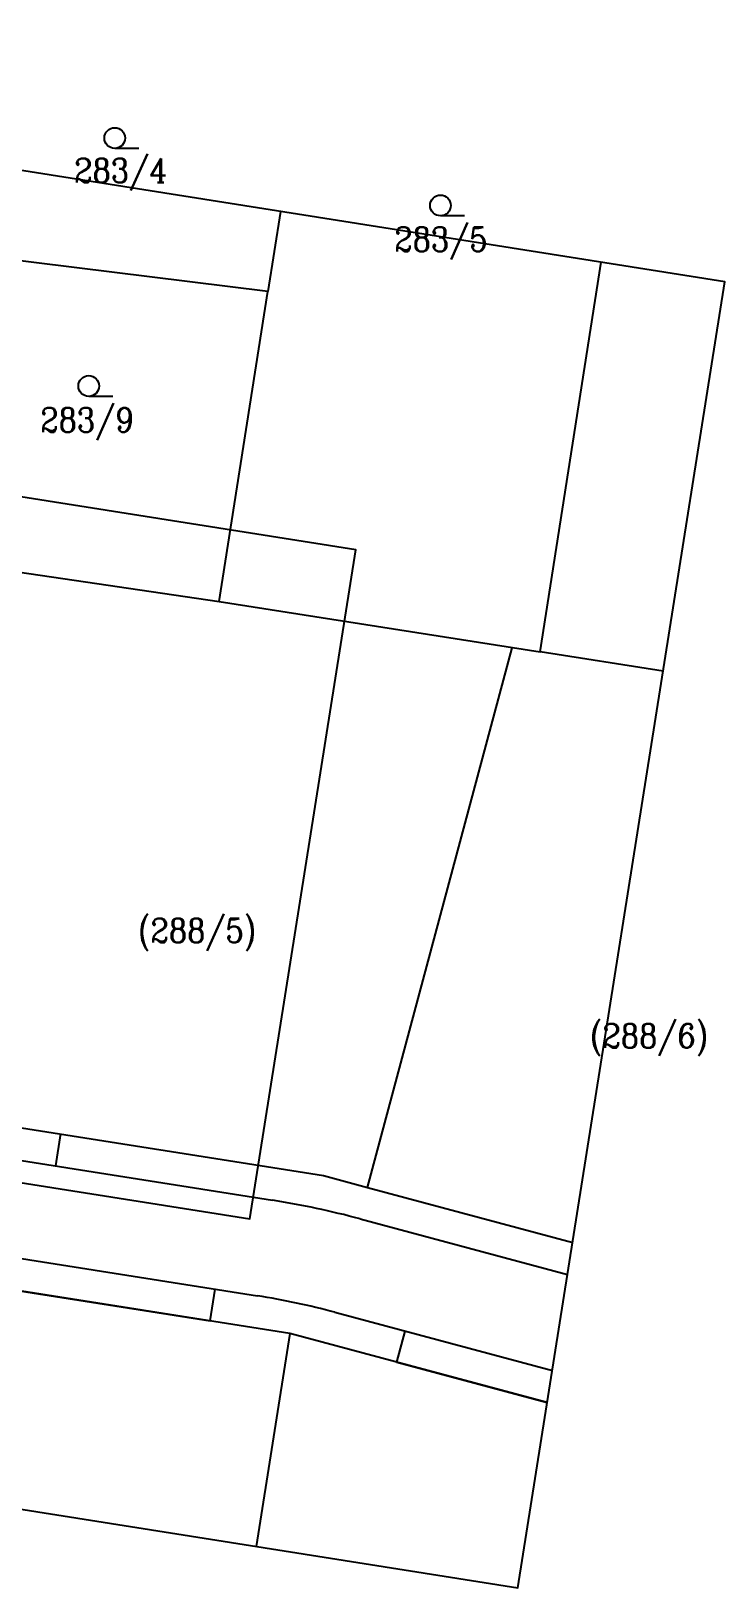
# Model space of a CAD drawing. Extents: x -640655 to -640254, y -1045449 to -1045159.
# Drawn here: x -640297.2 to -640254.2, y -1045449 to -1045352.4 of the extents above; entities that cross this region are included whole.
import ezdxf

# ---------------------------------------------------------------- set-up
doc = ezdxf.new("R2010")
doc.units = 0
doc.header["$MEASUREMENT"] = 0
doc.linetypes.add('DOTDASH', pattern=[1, 0.3, -0.2, 0, -0.2, 0.3])
doc.layers.add('FLOATING-WINDOWS', color=2, linetype='CONTINUOUS', plot=False)
for name, color, linetype in [('katastr', 16, 'CONTINUOUS'), ('KATASTR2', 18, 'CONTINUOUS'), ('T_tlusta', 1, 'CONTINUOUS'), ('vlas_kom', 16, 'CONTINUOUS')]:
    doc.layers.add(name, color=color, linetype=linetype)
doc.styles.add('SPIRITTXTSTYLE1', font='romanc.shx')

msp = doc.modelspace()

# ---------------------------------------------------------------- linework, layer by layer
at = {"layer": 'FLOATING-WINDOWS', "linetype": 'Continuous'}
msp.add_lwpolyline([(-640335.7809065202, -1045375.318401141), (-640342.3512002785, -1045416.80130411), (-640283.6825231967, -1045426.093576715), (-640277.1122294384, -1045384.610673747)], close=True, dxfattribs=at)
at = {"layer": 'katastr', "color": 100, "linetype": 'Continuous', "ltscale": 0.6801627977943525}
for p, q in [((-640290.561019076, -1045359.708792655), (-640292.060561731, -1045359.708792655)), ((-640270.366083276, -1045363.890627538), (-640271.865625931, -1045363.890627538)), ((-640292.1728277524, -1045375.086843931), (-640293.6723704073, -1045375.086843931))]:
    msp.add_line(p, q, dxfattribs=at)
at = {"layer": 'katastr', "color": 100, "linetype": 'DOTDASH', "ltscale": 3000.000034064054}
for p, q in [((-640281.7896954245, -1045363.620524481), (-640282.5659221822, -1045368.587866645)), ((-640282.5659221822, -1045368.587866645), (-640302.2459126434, -1045366.147879021)), ((-640265.6759135046, -1045390.927874723), (-640261.9016376581, -1045366.770506099)), ((-640285.575921555, -1045387.807866556), (-640282.5659221822, -1045368.587866645)), ((-640298.095939384, -1045385.957870856), (-640285.575921555, -1045387.807866556)), ((-640285.575921555, -1045387.807866556), (-640265.6759135046, -1045390.927874723)), ((-640258.0531319632, -1045392.125300991), (-640265.6759135046, -1045390.927874723))]:
    msp.add_line(p, q, dxfattribs=at)
at = {"layer": 'katastr', "color": 100, "linetype": 'Continuous', "ltscale": 0.6801627977943525}
for centre, major_axis, ratio, start_param, end_param in [((-640292.060561731, -1045359.066109371), (0.4544388232761327, 0.4544388232761327), 0.9999999998215489, 5.497787143692912, 11.7809724508725), ((-640271.865625931, -1045363.247950454), (-0.4544388233394862, 0.4544388233394862), 0.9999999997238703, 3.926990817125306, 10.21017612430489), ((-640293.6723704073, -1045374.444173049), (0.4544388232284549, 0.4544388232284549), 0.9999999998502385, 5.497787143707257, 11.78097245088684)]:
    msp.add_ellipse(centre, major_axis=major_axis, ratio=ratio, start_param=start_param, end_param=end_param, dxfattribs=at)
at = {"layer": 'KATASTR2', "color": 18, "linetype": 'DOTDASH', "ltscale": 3000.000034064054}
for p, q in [((-640276.3843456936, -1045424.146053476), (-640267.4165577343, -1045390.677669828)), ((-640303.3401466837, -1045419.577129023), (-640279.1183680993, -1045423.4134842)), ((-640279.1183680993, -1045423.4134842), (-640276.3843456936, -1045424.146053476)), ((-640276.3843456936, -1045424.146053476), (-640263.6645748566, -1045427.554301523)), ((-640281.1999775809, -1045433.208446518), (-640304.9044295764, -1045429.45403363)), ((-640281.1999775809, -1045433.208434116), (-640283.2898403101, -1045446.405078113)), ((-640265.2375420941, -1045437.48555417), (-640281.1999775809, -1045433.208434116))]:
    msp.add_line(p, q, dxfattribs=at)
at = {"layer": 'T_tlusta', "linetype": 'Continuous'}
msp.add_lwpolyline([(-640352.4059585308, -1045352.435926502), (-640365.2336749184, -1045433.42635612), (-640267.057471186, -1045448.976051355), (-640254.2297547985, -1045367.985621736)], close=True, dxfattribs=at)
at = {"layer": 'vlas_kom', "color": 16, "linetype": 'Continuous', "ltscale": 5000.000250560046}
for p, q in [((-640352.3820425553, -1045413.8344591), (-640282.277741308, -1045424.937856348)), ((-640349.5205736586, -1045420.362457872), (-640283.2163507311, -1045430.863994152)), ((-640295.425615419, -1045420.80529598), (-640295.7423216852, -1045422.805285634)), ((-640276.851517202, -1045426.091224767), (-640263.9791380581, -1045429.540361088)), ((-640299.9753410426, -1045430.2347116), (-640286.1385415058, -1045432.42624306)), ((-640286.1385415058, -1045432.42624306), (-640285.8256551616, -1045430.450723232)), ((-640278.4044395471, -1045431.886790689), (-640264.9229227081, -1045435.499139873)), ((-640274.5601096627, -1045434.987600027), (-640265.237543868, -1045437.485565371))]:
    msp.add_line(p, q, dxfattribs=at)
at = {"layer": 'vlas_kom', "color": 16, "linetype": 'Continuous', "ltscale": 3000.000034064054}
msp.add_line((-640274.5601096627, -1045434.987600027), (-640274.0424358081, -1045433.055587624), dxfattribs=at)
at = {"layer": 'vlas_kom', "color": 16, "linetype": 'Continuous', "ltscale": 5000.000250560046}
for major_axis, ratio, start_param, end_param in [((-37.47666284837939, 37.47666284837939), 0.999999999891592, -1.047199481812005, -0.9424774587204633), ((-33.23401999583272, 33.23401999583272), 0.9999999998447506, -1.047199481830909, -0.9424774587431101)]:
    msp.add_ellipse((-640290.5687581389, -1045477.285349069), major_axis=major_axis, ratio=ratio, start_param=start_param, end_param=end_param, dxfattribs=at)

# ---------------------------------------------------------------- texts
at = {"layer": 'katastr', "color": 100, "linetype": 'Continuous', "ltscale": 0.6801627977943525, "style": 'SPIRITTXTSTYLE1'}
for s, height, width, p in [('283/4', 1.500000088242814, 0.8823530096768867, (-640294.5747649848, -1045361.825327139)), ('283/5', 1.500000088359229, 0.8823531260237234, (-640274.7242174837, -1045366.092843617)), ('283/9', 1.500000088242814, 0.8823530096768867, (-640296.674977983, -1045377.297648635))]:
    msp.add_text(s, height=height, dxfattribs=dict(at, width=width)).set_placement(p)
at = {"layer": 'KATASTR2', "color": 18, "linetype": 'DOTDASH', "ltscale": 1500.000017032027, "style": 'SPIRITTXTSTYLE1'}
for s, height, width, p in [('(288/5)', 1.500000088359229, 0.8823530096084071, (-640290.6355405563, -1045408.962220459)), ('(288/6)', 1.500000088242814, 0.8823530096768867, (-640262.6134589427, -1045415.488236916))]:
    msp.add_text(s, height=height, dxfattribs=dict(at, width=width)).set_placement(p)

doc.saveas('drawing.dxf')
